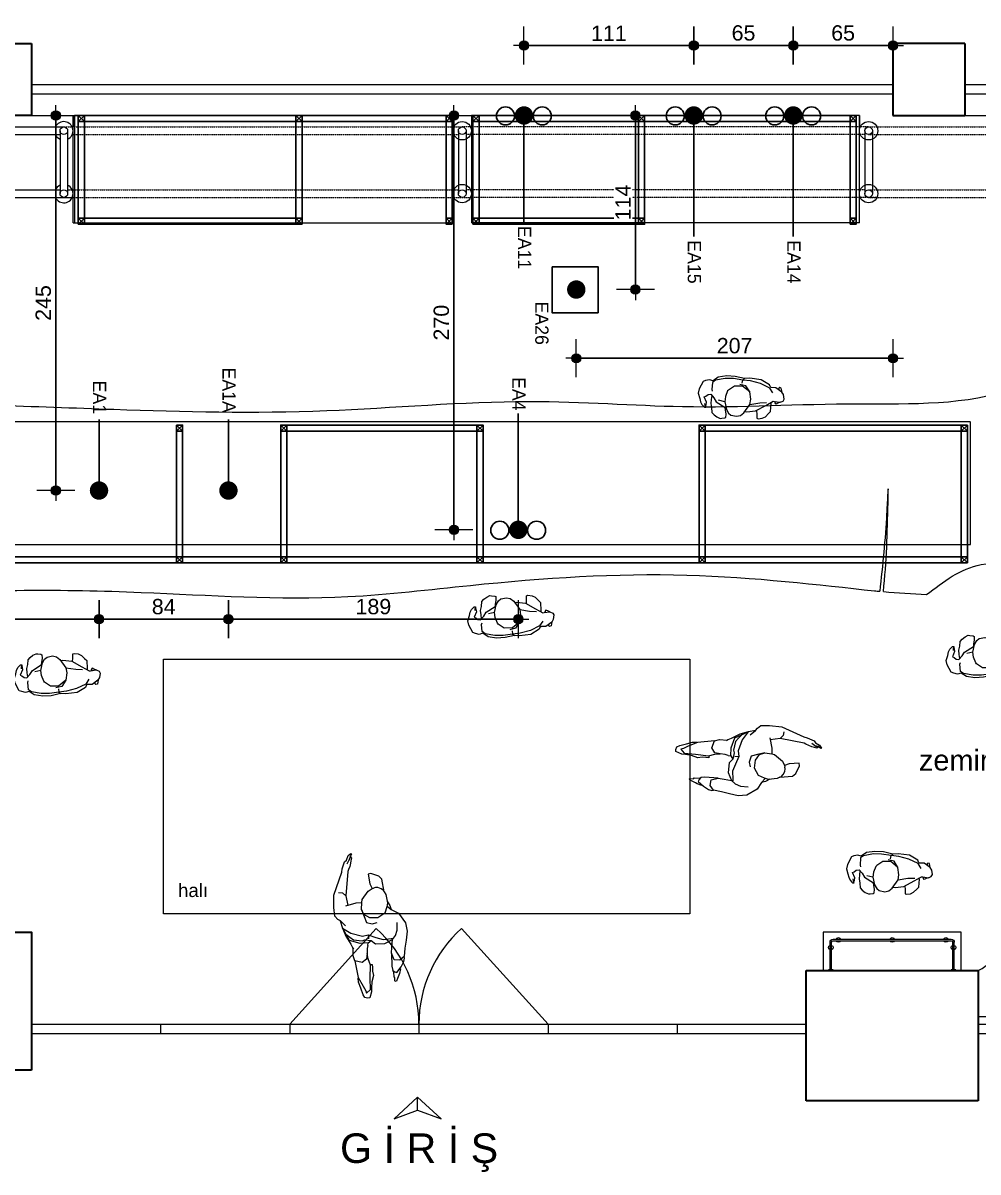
# Model space of a CAD drawing. Header units: millimetres. Extents: x 5421816 to 5431444, y -630403 to -629653.
# Drawn here: x 5430267 to 5430890, y -630403 to -629653 of the extents above; entities that cross this region are included whole.
import ezdxf

# ---------------------------------------------------------------- set-up
doc = ezdxf.new("R2010")
doc.units = ezdxf.units.MM
doc.header["$LTSCALE"] = 0.05
doc.header["$PDMODE"] = 3
for name, pattern in [('DASHDOT', [25.4, 12.7, -6.35, 0, -6.35]), ('DASHED2', [9.525, 6.35, -3.175]), ('HIDDEN', [9.525, 6.35, -3.175])]:
    doc.linetypes.add(name, pattern=pattern)
doc.layers.get('0').update_dxf_attribs({"color": 253})
for name, color, linetype, lineweight in [('A-ALÇIPAN', 30, 'Continuous', 30), ('TEFRIS', 251, 'Continuous', 9), ('tefriş', 45, 'Continuous', 18)]:
    doc.layers.add(name, color=color, linetype=linetype, lineweight=lineweight)
for name, color, linetype in [('Kıtc-002 Çizgi', 7, 'Continuous'), ('Kıtc-040 Detay', 7, 'Continuous'), ('S2000-002 Çizgi', 7, 'Continuous'), ('S2000-019 Su Tes İşaretler', 5, 'Continuous'), ('SIH', 4, 'Continuous'), ('SU', 152, 'Continuous'), ('wall', 255, 'Continuous')]:
    doc.layers.add(name, color=color, linetype=linetype)
doc.layers.add('SD-STATİK', color=7, linetype='HIDDEN', lineweight=0, true_color=0x7d7d7d)
doc.styles.add('A Tasarım_ölçü yazısı', font='romans.shx', dxfattribs={"width": 0.7, "height": 22})
doc.styles.get("Standard").update_dxf_attribs({"font": 'arial.ttf'})
doc.styles.add('TAKSİM', font='GOTHIC.TTF', dxfattribs={"height": 7})
doc.dimstyles.new('A Tasarim_200', dxfattribs={"dimscale": 0.5, "dimtxt": 30, "dimasz": 0.75, "dimexe": 3, "dimexo": 0, "dimgap": 25, "dimtad": 0, "dimdec": 0, "dimzin": 12, "dimdsep": 46, "dimtxsty": 'A Tasarım_ölçü yazısı', "dimblk": 'DD1', "dimcen": 1, "dimdle": 3, "dimse1": 1, "dimse2": 1, "dimclrd": 256, "dimclre": 256, "dimclrt": 7, "dimazin": 0, "dimtm": 1e-09, "dimtfac": 1, "dimtdec": 0, "dimtix": 1, "dimtmove": 1, "dimatfit": 0, "dimldrblk": 'DD1', "dimfxl": 0, "dimfxlon": 1, "dimtvp": 0.8, "dimtolj": 1, "dimtzin": 0, "dimarcsym": 0})

# ---------------------------------------------------------------- blocks, each defined once
blk = doc.blocks.new('ADSAFDF')
for p, q in [((21250.72, -21271.44), (21244.84, -21273.65)), ((21247.31, -21273.41), (21256.11, -21270.2)), ((21256.11, -21270.2), (21250.72, -21271.44)), ((21256.11, -21270.2), (21251.87, -21271.84)), ((21256.11, -21270.2), (21251.9, -21275.08)), ((21261.17, -21269.76), (21256.11, -21270.2)), ((21256.11, -21270.2), (21256.11, -21270.2)), ((21257.32, -21272.41), (21261.02, -21269.79)), ((21261.02, -21269.79), (21262.34, -21268.38)), ((21262.34, -21268.38), (21264.66, -21266.77)), ((21264.66, -21266.77), (21270.38, -21267.22)), ((21270.38, -21267.22), (21278.27, -21268.63)), ((21278.27, -21268.63), (21292.07, -21276.4)), ((21208.12, -21279.52), (21208.21, -21278.1)), ((21208.21, -21278.1), (21209.1, -21276.46)), ((21209.1, -21276.46), (21210.96, -21275.72)), ((21210.96, -21275.72), (21215.46, -21274.95)), ((21213.19, -21277.78), (21211.6, -21278.1)), ((21211.6, -21278.1), (21213.58, -21281.03)), ((21216.44, -21276.64), (21213.19, -21277.78)), ((21215.46, -21274.95), (21219.5, -21274.25)), ((21222.66, -21274.59), (21216.44, -21276.64)), ((21219.5, -21274.25), (21222.21, -21274.4)), ((21233.74, -21274.44), (21222.66, -21274.59)), ((21231.71, -21278.77), (21233.74, -21274.44)), ((21233.5, -21282.16), (21231.71, -21278.77)), ((21233.74, -21274.44), (21237.08, -21273.82)), ((21233.74, -21274.44), (21233.74, -21274.44)), ((21237.08, -21273.82), (21242.15, -21274.74)), ((21242.55, -21274.44), (21241.72, -21275.08)), ((21244.84, -21273.65), (21242.55, -21274.44)), ((21244.26, -21279.78), (21247.31, -21273.41)), ((21247.36, -21276), (21245.7, -21281.37)), ((21249.58, -21273.94), (21247.36, -21276)), ((21251.9, -21275.08), (21248.72, -21282.18)), ((21251.87, -21271.84), (21249.58, -21273.94)), ((21270.07, -21275.17), (21270.71, -21281.97)), ((21276.56, -21276.22), (21270.08, -21276.47)), ((21278.76, -21274.43), (21276.56, -21276.22)), ((21291.99, -21280.36), (21276.56, -21276.22)), ((21279.43, -21271.97), (21278.76, -21274.43)), ((21292.07, -21276.4), (21294.15, -21277.14)), ((21294.15, -21277.14), (21298.59, -21279.39)), ((21211.87, -21281.41), (21208.12, -21279.52)), ((21214.4, -21281.81), (21211.87, -21281.41)), ((21213.58, -21281.03), (21220.83, -21282.23)), ((21218.22, -21282.74), (21214.4, -21281.81)), ((21222.1, -21284.65), (21218.22, -21282.74)), ((21220.83, -21282.23), (21229.2, -21283.88)), ((21225.05, -21284.42), (21222.1, -21284.65)), ((21227.42, -21284.84), (21225.05, -21284.42)), ((21229.35, -21285.13), (21227.42, -21284.84)), ((21229.2, -21283.88), (21233.41, -21283.22)), ((21229.46, -21283.94), (21229.35, -21285.13)), ((21233.41, -21283.22), (21236.95, -21283.08)), ((21236.95, -21283.08), (21233.5, -21282.16)), ((21240.16, -21283.84), (21236.95, -21283.08)), ((21241.95, -21284.56), (21240.16, -21283.84)), ((21241.95, -21284.56), (21243.7, -21285.09)), ((21243.7, -21285.09), (21244.26, -21279.78)), ((21243.7, -21285.09), (21244.9, -21287.18)), ((21246.08, -21283.28), (21244.9, -21287.18)), ((21245.7, -21281.37), (21246.08, -21283.28)), ((21248.87, -21285.9), (21246.16, -21285.76)), ((21248.87, -21285.9), (21246.26, -21290.71)), ((21248.72, -21282.18), (21248.87, -21285.9)), ((21256.91, -21286.27), (21255.34, -21289.95)), ((21261.09, -21285.56), (21256.91, -21286.27)), ((21259.55, -21288.99), (21262.45, -21285.61)), ((21265.93, -21284.81), (21261.09, -21285.56)), ((21262.45, -21285.61), (21265.93, -21284.81)), ((21265.93, -21284.81), (21270.4, -21285.65)), ((21270.71, -21281.97), (21270.4, -21285.65)), ((21270.4, -21285.65), (21272.22, -21286.27)), ((21270.4, -21285.65), (21272.22, -21286.27)), ((21272.22, -21286.27), (21276.95, -21291.08)), ((21293.14, -21281.16), (21291.99, -21280.36)), ((21294.94, -21282.28), (21293.14, -21281.16)), ((21296.85, -21283.22), (21294.94, -21282.28)), ((21298.45, -21283.71), (21296.85, -21283.22)), ((21296.96, -21280.9), (21299.5, -21282.98)), ((21299.97, -21284.33), (21298.45, -21283.71)), ((21298.59, -21279.39), (21299.34, -21280.85)), ((21300.95, -21283.37), (21298.95, -21282.68)), ((21299.34, -21280.85), (21302.01, -21282.61)), ((21299.5, -21282.98), (21300.89, -21283.78)), ((21300.89, -21283.78), (21299.97, -21284.33)), ((21302.61, -21284.81), (21300.95, -21283.37)), ((21302.01, -21282.61), (21302.97, -21284.45)), ((21302.97, -21284.45), (21302.61, -21284.81)), ((21242.29, -21289.55), (21241.25, -21295.64)), ((21244.9, -21287.18), (21242.29, -21289.55)), ((21246.26, -21290.71), (21244.1, -21295.01)), ((21255.34, -21289.95), (21255.73, -21293.12)), ((21258.55, -21294.26), (21259.55, -21288.99)), ((21260.69, -21299.16), (21258.55, -21294.26)), ((21276.95, -21291.08), (21278.18, -21294)), ((21281.34, -21293.15), (21278.18, -21294)), ((21278.18, -21294), (21278.24, -21295.02)), ((21287.82, -21293.14), (21281.34, -21293.15)), ((21287.83, -21294.99), (21287.82, -21293.14)), ((21215.72, -21297.85), (21216.39, -21297.67)), ((21215.75, -21298.62), (21215.72, -21297.85)), ((21217.38, -21299.56), (21215.75, -21298.62)), ((21216.39, -21297.67), (21218.32, -21298.05)), ((21219.31, -21300.9), (21217.38, -21299.56)), ((21218.32, -21298.05), (21218.67, -21297.58)), ((21218.67, -21297.58), (21222.07, -21298.04)), ((21220.41, -21301.51), (21219.31, -21300.9)), ((21223.27, -21302.77), (21220.41, -21301.51)), ((21221.87, -21298.76), (21221.17, -21299.97)), ((21221.17, -21299.97), (21224.32, -21303.28)), ((21223, -21297.63), (21221.87, -21298.76)), ((21222.07, -21298.04), (21223, -21297.63)), ((21225.83, -21297.52), (21223, -21297.63)), ((21234.38, -21298.82), (21225.83, -21297.52)), ((21228.88, -21303.36), (21229.7, -21299.63)), ((21229.7, -21299.63), (21234.38, -21298.82)), ((21234.38, -21298.82), (21238.13, -21299.78)), ((21238.13, -21299.78), (21242.97, -21301.15)), ((21241.25, -21295.64), (21242.97, -21301.15)), ((21242.97, -21301.15), (21245.13, -21303.35)), ((21243.88, -21300.23), (21243.72, -21301.49)), ((21244.1, -21295.01), (21243.88, -21300.23)), ((21264.5, -21301.33), (21260.69, -21299.16)), ((21264.97, -21301.5), (21262.43, -21303.81)), ((21266.98, -21302.22), (21264.5, -21301.33)), ((21274.45, -21301.41), (21272.66, -21302.09)), ((21274.45, -21301.41), (21282.85, -21301.42)), ((21274.47, -21301.42), (21275.37, -21301.08)), ((21275.37, -21301.08), (21276.91, -21299.74)), ((21276.91, -21299.74), (21278.04, -21297.86)), ((21278.04, -21297.86), (21278.31, -21296.23)), ((21278.31, -21296.23), (21278.24, -21295.02)), ((21282.85, -21301.42), (21285.2, -21299.84)), ((21285.2, -21299.84), (21287.83, -21294.99)), ((21224.32, -21303.28), (21227.59, -21305.81)), ((21227.59, -21305.81), (21229.65, -21306.6)), ((21230.68, -21306.54), (21228.88, -21303.36)), ((21229.65, -21306.6), (21230.68, -21306.54)), ((21235.92, -21307.95), (21230.68, -21306.54)), ((21240.99, -21309.68), (21235.92, -21307.95)), ((21245.13, -21303.35), (21248.45, -21305.16)), ((21248.45, -21305.16), (21253.36, -21306.14)), ((21259.24, -21308.03), (21252.06, -21311.3)), ((21262.43, -21303.81), (21259.24, -21308.03)), ((21265.04, -21303.37), (21262.43, -21303.81)), ((21267.82, -21302.2), (21265.04, -21303.37)), ((21272.66, -21302.09), (21266.98, -21302.22)), ((21246.55, -21311.44), (21240.99, -21309.68)), ((21252.06, -21311.3), (21246.55, -21311.44))]:
    blk.add_line(p, q)
blk = doc.blocks.new('cfcfcfcfc')
for p, q in [((220711.76, -32190.05), (220712.42, -32187.41)), ((220711.86, -32189.91), (220715.91, -32187.4)), ((220712.42, -32187.41), (220713.48, -32187.12)), ((220713.48, -32187.12), (220713.95, -32187.65)), ((220713.95, -32187.65), (220713.87, -32188.64)), ((220715.91, -32187.4), (220719.01, -32187.54)), ((220717.66, -32190.89), (220719.9, -32187.92)), ((220719.01, -32187.54), (220719.73, -32186.97)), ((220719.73, -32186.97), (220720.27, -32185.76)), ((220719.9, -32187.92), (220726.13, -32185.4)), ((220720.27, -32185.76), (220725.95, -32182.87)), ((220725.95, -32182.87), (220733.39, -32182.48)), ((220726.13, -32185.4), (220732.82, -32184.14)), ((220732.82, -32184.14), (220737.82, -32183.94)), ((220732.82, -32191.37), (220735.63, -32187.55)), ((220732.82, -32191.37), (220737.74, -32187.9)), ((220733.39, -32182.48), (220736.78, -32182.96)), ((220735.63, -32187.55), (220739.53, -32186.9)), ((220736.78, -32182.96), (220742.96, -32181.97)), ((220737.82, -32183.94), (220736.78, -32182.96)), ((220737.74, -32187.9), (220743.03, -32188.23)), ((220737.82, -32183.94), (220744.06, -32183.48)), ((220738.01, -32186.09), (220737.82, -32183.94)), ((220742.96, -32181.97), (220748.54, -32182.02)), ((220743.03, -32188.23), (220746.69, -32191.13)), ((220744.06, -32183.48), (220749.41, -32183.76)), ((220748.54, -32182.02), (220753.96, -32183.21)), ((220749.41, -32183.76), (220755.68, -32185.37)), ((220753.96, -32183.21), (220757.21, -32185.81)), ((220755.68, -32185.37), (220757.54, -32186.92)), ((220757.21, -32185.81), (220759.54, -32185.27)), ((220757.54, -32186.92), (220757.57, -32191.65)), ((220759.54, -32185.27), (220762.03, -32185.97)), ((220762.03, -32185.97), (220763.6, -32186.72)), ((220763.6, -32186.72), (220765.87, -32191.71)), ((220710.04, -32194.43), (220710.72, -32191.49)), ((220710.72, -32195.72), (220710.04, -32194.43)), ((220710.72, -32191.49), (220711.86, -32189.91)), ((220712.55, -32196.65), (220710.72, -32195.72)), ((220716.24, -32196.41), (220712.55, -32196.65)), ((220717.13, -32196.35), (220716.24, -32196.41)), ((220721.71, -32199.36), (220717.13, -32196.35)), ((220731.79, -32196.08), (220732.82, -32191.37)), ((220732.12, -32199.48), (220731.79, -32196.08)), ((220746.69, -32191.13), (220747.21, -32191.69)), ((220747.21, -32191.69), (220748.4, -32195.57)), ((220748.4, -32195.57), (220748.63, -32198.89)), ((220758, -32194.72), (220755.84, -32196.85)), ((220757.57, -32191.65), (220757.22, -32192.69)), ((220757.37, -32195.35), (220757.51, -32198.02)), ((220759.79, -32195.03), (220758, -32194.72)), ((220761.12, -32196.22), (220759.79, -32195.03)), ((220762.16, -32196.71), (220761.12, -32196.22)), ((220766.29, -32194.64), (220765.03, -32197.92)), ((220765.87, -32191.71), (220766.29, -32194.64)), ((220712.55, -32196.65), (220713.95, -32197.3)), ((220713.95, -32197.3), (220715.1, -32198.01)), ((220715.1, -32198.01), (220715.89, -32197.13)), ((220715.89, -32197.13), (220715.25, -32196.46)), ((220718.27, -32203.17), (220718.29, -32197.97)), ((220719.53, -32204.62), (220718.27, -32203.17)), ((220718.29, -32197.97), (220718.43, -32197.21)), ((220725.8, -32197.99), (220721.34, -32197.51)), ((220728.05, -32203.45), (220721.71, -32199.36)), ((220732.12, -32199.48), (220725.8, -32197.99)), ((220727.48, -32203.09), (220727.17, -32205.71)), ((220733.77, -32204.54), (220728.05, -32203.45)), ((220735.6, -32205.2), (220732.12, -32199.48)), ((220747.18, -32203.81), (220745.57, -32206.15)), ((220748.63, -32198.89), (220747.18, -32203.81)), ((220747.99, -32202.58), (220747.52, -32202.65)), ((220747.73, -32204.04), (220747.99, -32202.58)), ((220754.1, -32199.32), (220747.99, -32202.58)), ((220748.63, -32198.89), (220752.64, -32198.19)), ((220755.84, -32196.85), (220754.1, -32199.32)), ((220756.86, -32203.33), (220756.39, -32206.48)), ((220757.57, -32200.7), (220756.86, -32203.33)), ((220757.51, -32198.02), (220757.57, -32200.7)), ((220760.41, -32200.14), (220762.16, -32196.71)), ((220760.56, -32201.83), (220760.41, -32200.14)), ((220760.79, -32202.66), (220760.56, -32201.83)), ((220760.68, -32203.4), (220760.79, -32203.02)), ((220761.57, -32203.4), (220760.68, -32203.4)), ((220760.79, -32203.02), (220761.2, -32201.95)), ((220761.2, -32201.95), (220761.39, -32200.94)), ((220762.05, -32203.07), (220761.57, -32203.4)), ((220763.35, -32201.83), (220762.05, -32203.07)), ((220764.41, -32200.08), (220763.35, -32201.83)), ((220765.03, -32197.92), (220764.41, -32200.08)), ((220721.43, -32206.8), (220719.53, -32204.62)), ((220723.43, -32207.88), (220721.43, -32206.8)), ((220726.08, -32208.45), (220723.43, -32207.88)), ((220726.94, -32208.16), (220726.08, -32208.45)), ((220727.17, -32205.71), (220726.94, -32208.16)), ((220735.09, -32204.35), (220733.77, -32204.54)), ((220737.75, -32207.08), (220735.6, -32205.2)), ((220740.21, -32207.84), (220737.75, -32207.08)), ((220743.91, -32207.34), (220740.21, -32207.84)), ((220745.57, -32206.15), (220743.91, -32207.34)), ((220747.09, -32206.86), (220747.73, -32204.04)), ((220747.11, -32209.07), (220747.09, -32206.86)), ((220747.74, -32209.48), (220747.11, -32209.07)), ((220749.72, -32209.8), (220747.74, -32209.48)), ((220750.82, -32210.02), (220749.72, -32209.8)), ((220752.98, -32209.19), (220750.82, -32210.02)), ((220754.96, -32207.88), (220752.98, -32209.19)), ((220756.39, -32206.48), (220754.96, -32207.88))]:
    blk.add_line(p, q)
blk = doc.blocks.new('asdfdfsafda')
at = {"layer": 'TEFRIS', "linetype": 'ByBlock'}
for p, q in [((5419321.26, -621653.71), (5419321.26, -621653.21)), ((5419324.26, -621653.21), (5419321.26, -621653.21)), ((5419324.26, -621653.71), (5419321.26, -621653.71)), ((5419322.26, -621653.71), (5419322.26, -621671.71)), ((5419323.26, -621653.71), (5419323.26, -621671.71)), ((5419324.26, -621653.21), (5419324.26, -621653.71)), ((5419401.26, -621653.71), (5419401.26, -621653.21)), ((5419404.26, -621653.21), (5419401.26, -621653.21)), ((5419404.26, -621653.71), (5419401.26, -621653.71)), ((5419402.26, -621653.71), (5419402.26, -621671.71)), ((5419403.26, -621653.71), (5419403.26, -621671.71)), ((5419404.26, -621653.21), (5419404.26, -621653.71)), ((5419324.26, -621672.71), (5419401.26, -621672.71)), ((5419324.26, -621673.71), (5419401.26, -621673.71))]:
    blk.add_line(p, q, dxfattribs=at)
blk.add_lwpolyline([(5419407.76, -621653.21), (5419407.76, -621678.21), (5419317.76, -621678.21), (5419317.76, -621653.21)], close=True, dxfattribs=at)
for centre, radius, start, end in [((5419322.76, -621668.21), 1.5, 109.47122, 250.52878), ((5419324.26, -621671.71), 2, 180, 270), ((5419322.76, -621668.21), 1.5, 289.47122, 70.52878), ((5419324.26, -621671.71), 1, 180, 270), ((5419327.76, -621673.21), 1.5, 19.47122, 160.52878), ((5419327.76, -621673.21), 1.5, 199.47122, 340.52878), ((5419362.76, -621673.21), 1.5, 19.47122, 160.52878), ((5419362.76, -621673.21), 1.5, 199.47122, 340.52878), ((5419397.76, -621673.21), 1.5, 19.47122, 160.52878), ((5419397.76, -621673.21), 1.5, 199.47122, 340.52878), ((5419402.76, -621668.21), 1.5, 109.47122, 250.52878), ((5419401.26, -621671.71), 1, 270, 0), ((5419401.26, -621671.71), 2, 270, 0), ((5419402.76, -621668.21), 1.5, 289.47122, 70.52878)]:
    blk.add_arc(centre, radius, start, end, dxfattribs=at)
blk = doc.blocks.new('A$C14D17327')
at = {"layer": 'Kıtc-002 Çizgi', "color": 1, "elevation": 0}
blk.add_lwpolyline([(0, 4), (4, 4), (4, 0), (0, 0)], close=True, dxfattribs=at)
for points in [[(0, 4), (4, 0)], [(0, 0), (4, 4)]]:
    blk.add_lwpolyline(points, dxfattribs=at)
blk = doc.blocks.new('A$C7E7D3E18')
at = {"layer": 'SIH', "linetype": 'Continuous', "const_width": 6}
blk.add_lwpolyline([(3, 6, 1), (9, 6, 1)], format="xyb", close=True, dxfattribs=at)
blk = doc.blocks.new('A$C6E87713E')
at = {"layer": 'S2000-019 Su Tes İşaretler'}
for centre in [(5.89, 6.3), (29.89, 6.3)]:
    blk.add_circle(centre, 5.89, dxfattribs=at)
blk.add_blockref('A$C7E7D3E18', (11.95, 0))
blk = doc.blocks.new('DD1')
h = blk.add_hatch(color=256)
h.dxf.hatch_style = 1
edge = h.paths.add_edge_path()
edge.add_arc((0, 0), 8, 0, 360)
for p, q in [((0, 33.1), (0, -33.1)), ((-18.2, 0), (18.2, 0))]:
    blk.add_line(p, q)
blk.add_circle((0, 0), 8)
blk = doc.blocks.new('*D56')
at = {"layer": 'Defpoints', "color": 0, "transparency": 16777216}
for p in [(5430769.47, -629667.56), (5430769.47, -629713.18), (5430834.47, -629713.18)]:
    blk.add_point(p, dxfattribs=at)
at = {"layer": 'tefriş', "lineweight": -2, "transparency": 16777216}
blk.add_line((5430834.09, -629667.56), (5430769.84, -629667.56), dxfattribs=at)
at = {"layer": 'tefriş', "lineweight": -2, "transparency": 16777216, "xscale": 0.375, "yscale": 0.375, "zscale": 0.375, "rotation": 180}
blk.add_blockref('DD1', (5430769.47, -629667.56), dxfattribs=at)
at = {"layer": 'tefriş', "lineweight": -2, "transparency": 16777216, "xscale": 0.375, "yscale": 0.375, "zscale": 0.375}
blk.add_blockref('DD1', (5430834.47, -629667.56), dxfattribs=at)
at = {"layer": 'tefriş', "color": 7, "transparency": 16777216, "insert": (5430801.97, -629659.39), "char_height": 10, "attachment_point": 5, "bg_fill": 3, "box_fill_scale": 1.1, "bg_fill_color": 256, "bg_fill_true_color": 13158600, "bg_fill_transparency": 0}
blk.add_mtext('\\A1;65', dxfattribs=at)
blk = doc.blocks.new('*D57')
at = {"layer": 'Defpoints', "color": 0, "transparency": 16777216}
for p in [(5430704.54, -629667.56), (5430704.54, -629713.18), (5430769.47, -629713.18)]:
    blk.add_point(p, dxfattribs=at)
at = {"layer": 'tefriş', "lineweight": -2, "transparency": 16777216}
blk.add_line((5430769.09, -629667.56), (5430704.92, -629667.56), dxfattribs=at)
at = {"layer": 'tefriş', "lineweight": -2, "transparency": 16777216, "xscale": 0.375, "yscale": 0.375, "zscale": 0.375, "rotation": 180}
blk.add_blockref('DD1', (5430704.54, -629667.56), dxfattribs=at)
at = {"layer": 'tefriş', "lineweight": -2, "transparency": 16777216, "xscale": 0.375, "yscale": 0.375, "zscale": 0.375}
blk.add_blockref('DD1', (5430769.47, -629667.56), dxfattribs=at)
at = {"layer": 'tefriş', "color": 7, "transparency": 16777216, "insert": (5430737, -629659.39), "char_height": 10, "attachment_point": 5, "bg_fill": 3, "box_fill_scale": 1.1, "bg_fill_color": 256, "bg_fill_true_color": 13158600, "bg_fill_transparency": 0}
blk.add_mtext('\\A1;65', dxfattribs=at)
blk = doc.blocks.new('*D58')
at = {"layer": 'Defpoints', "color": 0, "transparency": 16777216}
for p in [(5430593.78, -629667.56), (5430593.78, -629713.18), (5430704.54, -629713.18)]:
    blk.add_point(p, dxfattribs=at)
at = {"layer": 'tefriş', "lineweight": -2, "transparency": 16777216}
blk.add_line((5430704.17, -629667.56), (5430594.15, -629667.56), dxfattribs=at)
at = {"layer": 'tefriş', "lineweight": -2, "transparency": 16777216, "xscale": 0.375, "yscale": 0.375, "zscale": 0.375, "rotation": 180}
blk.add_blockref('DD1', (5430593.78, -629667.56), dxfattribs=at)
at = {"layer": 'tefriş', "lineweight": -2, "transparency": 16777216, "xscale": 0.375, "yscale": 0.375, "zscale": 0.375}
blk.add_blockref('DD1', (5430704.54, -629667.56), dxfattribs=at)
at = {"layer": 'tefriş', "color": 7, "transparency": 16777216, "insert": (5430649.16, -629659.53), "char_height": 10, "attachment_point": 5, "bg_fill": 3, "box_fill_scale": 1.1, "bg_fill_color": 256, "bg_fill_true_color": 13158600, "bg_fill_transparency": 0}
blk.add_mtext('\\A1;111', dxfattribs=at)
blk = doc.blocks.new('*D59')
at = {"layer": 'Defpoints', "color": 0, "transparency": 16777216}
for p in [(5430834.47, -629713.18), (5430627.9, -629826.78), (5430627.9, -629871.62)]:
    blk.add_point(p, dxfattribs=at)
at = {"layer": 'tefriş', "lineweight": -2, "transparency": 16777216}
blk.add_line((5430834.09, -629871.62), (5430628.28, -629871.62), dxfattribs=at)
at = {"layer": 'tefriş', "lineweight": -2, "transparency": 16777216, "xscale": 0.375, "yscale": 0.375, "zscale": 0.375, "rotation": 180}
blk.add_blockref('DD1', (5430627.9, -629871.62), dxfattribs=at)
at = {"layer": 'tefriş', "lineweight": -2, "transparency": 16777216, "xscale": 0.375, "yscale": 0.375, "zscale": 0.375}
blk.add_blockref('DD1', (5430834.47, -629871.62), dxfattribs=at)
at = {"layer": 'tefriş', "color": 7, "transparency": 16777216, "insert": (5430731.18, -629863.45), "char_height": 10, "attachment_point": 5, "bg_fill": 3, "box_fill_scale": 1.1, "bg_fill_color": 256, "bg_fill_true_color": 13158600, "bg_fill_transparency": 0}
blk.add_mtext('\\A1;207', dxfattribs=at)
blk = doc.blocks.new('*D60')
at = {"layer": 'Defpoints', "color": 0, "transparency": 16777216}
for p in [(5430627.9, -629713.18), (5430666.45, -629713.18), (5430627.9, -629826.78)]:
    blk.add_point(p, dxfattribs=at)
at = {"layer": 'tefriş', "lineweight": -2, "transparency": 16777216}
blk.add_line((5430666.45, -629826.4), (5430666.45, -629713.56), dxfattribs=at)
at = {"layer": 'tefriş', "lineweight": -2, "transparency": 16777216, "xscale": 0.375, "yscale": 0.375, "zscale": 0.375}
for p, rotation in [((5430666.45, -629713.18), 90), ((5430666.45, -629826.78), 270)]:
    blk.add_blockref('DD1', p, dxfattribs=dict(at, rotation=rotation))
at = {"layer": 'tefriş', "color": 7, "transparency": 16777216, "insert": (5430658.42, -629769.98), "char_height": 10, "attachment_point": 5, "rotation": 90, "bg_fill": 3, "box_fill_scale": 1.1, "bg_fill_color": 256, "bg_fill_true_color": 13158600, "bg_fill_transparency": 0}
blk.add_mtext('\\A1;114', dxfattribs=at)
blk = doc.blocks.new('*D61')
at = {"layer": 'Defpoints', "color": 0, "transparency": 16777216}
for p in [(5430288.39, -629713.18), (5430316.56, -629713.18), (5430316.56, -629957.93)]:
    blk.add_point(p, dxfattribs=at)
at = {"layer": 'tefriş', "lineweight": -2, "transparency": 16777216}
blk.add_line((5430288.39, -629957.55), (5430288.39, -629713.56), dxfattribs=at)
at = {"layer": 'tefriş', "lineweight": -2, "transparency": 16777216, "xscale": 0.375, "yscale": 0.375, "zscale": 0.375}
for p, rotation in [((5430288.39, -629713.18), 90), ((5430288.39, -629957.93), 270)]:
    blk.add_blockref('DD1', p, dxfattribs=dict(at, rotation=rotation))
at = {"layer": 'tefriş', "color": 7, "transparency": 16777216, "insert": (5430280.22, -629835.56), "char_height": 10, "attachment_point": 5, "rotation": 90, "bg_fill": 3, "box_fill_scale": 1.1, "bg_fill_color": 256, "bg_fill_true_color": 13158600, "bg_fill_transparency": 0}
blk.add_mtext('\\A1;245', dxfattribs=at)
blk = doc.blocks.new('*D62')
at = {"layer": 'Defpoints', "color": 0, "transparency": 16777216}
for p in [(5430548.07, -629713.18), (5430562.47, -629713.18), (5430590.09, -629983.58)]:
    blk.add_point(p, dxfattribs=at)
at = {"layer": 'tefriş', "lineweight": -2, "transparency": 16777216}
blk.add_line((5430548.07, -629983.21), (5430548.07, -629713.56), dxfattribs=at)
at = {"layer": 'tefriş', "lineweight": -2, "transparency": 16777216, "xscale": 0.375, "yscale": 0.375, "zscale": 0.375}
for p, rotation in [((5430548.07, -629713.18), 90), ((5430548.07, -629983.58), 270)]:
    blk.add_blockref('DD1', p, dxfattribs=dict(at, rotation=rotation))
at = {"layer": 'tefriş', "color": 7, "transparency": 16777216, "insert": (5430539.9, -629848.38), "char_height": 10, "attachment_point": 5, "rotation": 90, "bg_fill": 3, "box_fill_scale": 1.1, "bg_fill_color": 256, "bg_fill_true_color": 13158600, "bg_fill_transparency": 0}
blk.add_mtext('\\A1;270', dxfattribs=at)
blk = doc.blocks.new('*D63')
at = {"layer": 'Defpoints', "color": 0, "transparency": 16777216}
for p in [(5430316.56, -629960.93), (5430400.98, -629960.93), (5430400.98, -630041.9)]:
    blk.add_point(p, dxfattribs=at)
at = {"layer": 'tefriş', "lineweight": -2, "transparency": 16777216}
blk.add_line((5430316.94, -630041.9), (5430400.6, -630041.9), dxfattribs=at)
at = {"layer": 'tefriş', "lineweight": -2, "transparency": 16777216, "xscale": 0.375, "yscale": 0.375, "zscale": 0.375, "rotation": 180}
blk.add_blockref('DD1', (5430316.56, -630041.9), dxfattribs=at)
at = {"layer": 'tefriş', "lineweight": -2, "transparency": 16777216, "xscale": 0.375, "yscale": 0.375, "zscale": 0.375}
blk.add_blockref('DD1', (5430400.98, -630041.9), dxfattribs=at)
at = {"layer": 'tefriş', "color": 7, "transparency": 16777216, "insert": (5430358.77, -630033.73), "char_height": 10, "attachment_point": 5, "bg_fill": 3, "box_fill_scale": 1.1, "bg_fill_color": 256, "bg_fill_true_color": 13158600, "bg_fill_transparency": 0}
blk.add_mtext('\\A1;84', dxfattribs=at)
blk = doc.blocks.new('*D64')
at = {"layer": 'Defpoints', "color": 0, "transparency": 16777216}
for p in [(5430400.98, -629960.93), (5430590.09, -629983.58), (5430590.09, -630041.9)]:
    blk.add_point(p, dxfattribs=at)
at = {"layer": 'tefriş', "lineweight": -2, "transparency": 16777216}
blk.add_line((5430401.35, -630041.9), (5430589.72, -630041.9), dxfattribs=at)
at = {"layer": 'tefriş', "lineweight": -2, "transparency": 16777216, "xscale": 0.375, "yscale": 0.375, "zscale": 0.375, "rotation": 180}
blk.add_blockref('DD1', (5430400.98, -630041.9), dxfattribs=at)
at = {"layer": 'tefriş', "lineweight": -2, "transparency": 16777216, "xscale": 0.375, "yscale": 0.375, "zscale": 0.375}
blk.add_blockref('DD1', (5430590.09, -630041.9), dxfattribs=at)
at = {"layer": 'tefriş', "color": 7, "transparency": 16777216, "insert": (5430495.54, -630033.73), "char_height": 10, "attachment_point": 5, "bg_fill": 3, "box_fill_scale": 1.1, "bg_fill_color": 256, "bg_fill_true_color": 13158600, "bg_fill_transparency": 0}
blk.add_mtext('\\A1;189', dxfattribs=at)
blk = doc.blocks.new('*D65')
at = {"layer": 'Defpoints', "color": 0, "transparency": 16777216}
for p in [(5429666.97, -629959.18), (5430316.56, -629960.93), (5429666.97, -630041.9)]:
    blk.add_point(p, dxfattribs=at)
at = {"layer": 'tefriş', "lineweight": -2, "transparency": 16777216}
blk.add_line((5430316.19, -630041.9), (5429667.34, -630041.9), dxfattribs=at)
at = {"layer": 'tefriş', "lineweight": -2, "transparency": 16777216, "xscale": 0.375, "yscale": 0.375, "zscale": 0.375, "rotation": 180}
blk.add_blockref('DD1', (5429666.97, -630041.9), dxfattribs=at)
at = {"layer": 'tefriş', "lineweight": -2, "transparency": 16777216, "xscale": 0.375, "yscale": 0.375, "zscale": 0.375}
blk.add_blockref('DD1', (5430316.56, -630041.9), dxfattribs=at)
at = {"layer": 'tefriş', "color": 7, "transparency": 16777216, "insert": (5429991.76, -630033.73), "char_height": 10, "attachment_point": 5, "bg_fill": 3, "box_fill_scale": 1.1, "bg_fill_color": 256, "bg_fill_true_color": 13158600, "bg_fill_transparency": 0}
blk.add_mtext('\\A1;650', dxfattribs=at)

msp = doc.modelspace()

# ---------------------------------------------------------------- linework, layer by layer
at = {"layer": 'A-ALÇIPAN'}
for p, q in [((5430225.47, -629666.18), (5430272.47, -629666.18)), ((5430272.47, -629666.18), (5430272.47, -629713.18)), ((5430881.47, -629666.18), (5430834.47, -629666.18)), ((5430834.47, -629666.18), (5430834.47, -629713.18)), ((5430881.47, -629666.18), (5430881.47, -629713.18)), ((5430272.47, -629713.18), (5430225.47, -629713.18)), ((5430834.47, -629713.18), (5430881.47, -629713.18)), ((5430207.47, -630246.18), (5430272.47, -630246.18)), ((5430272.47, -630246.18), (5430272.47, -630316.18)), ((5430777.97, -630356.18), (5430777.97, -630271.18)), ((5430777.97, -630271.18), (5430889.97, -630271.18)), ((5430889.97, -630271.18), (5430889.97, -630356.18)), ((5430889.97, -630356.18), (5430777.97, -630356.18))]:
    msp.add_line(p, q, dxfattribs=at)
msp.add_lwpolyline([(5430272.47, -630336.18), (5430207.47, -630336.18), (5430207.47, -630246.18), (5430272.47, -630246.18)], close=True, dxfattribs=at)
at = {"layer": 'Kıtc-002 Çizgi', "color": 1}
for points in [[(5430303.04, -629717.18), (5430303.04, -629780.18), (5430307.04, -629780.18), (5430307.04, -629717.18)], [(5430445.04, -629717.18), (5430445.04, -629713.18), (5430307.04, -629713.18), (5430307.04, -629717.18)], [(5430445.04, -629717.18), (5430445.04, -629780.18), (5430449.04, -629780.18), (5430449.04, -629717.18)], [(5430449.04, -629717.18), (5430449.04, -629713.18), (5430543.04, -629713.18), (5430543.04, -629717.18)], [(5430547.04, -629717.18), (5430547.04, -629780.18), (5430543.04, -629780.18), (5430543.04, -629717.18)], [(5430564.47, -629717.18), (5430564.47, -629780.18), (5430560.47, -629780.18), (5430560.47, -629717.18)], [(5430668.47, -629717.18), (5430668.47, -629713.18), (5430564.47, -629713.18), (5430564.47, -629717.18)], [(5430672.47, -629717.18), (5430672.47, -629780.18), (5430668.47, -629780.18), (5430668.47, -629717.18)], [(5430806.47, -629717.18), (5430806.47, -629713.18), (5430672.47, -629713.18), (5430672.47, -629717.18)], [(5430806.47, -629717.18), (5430806.47, -629780.18), (5430810.47, -629780.18), (5430810.47, -629717.18)], [(5430307.04, -629780.18), (5430307.04, -629784.18), (5430445.04, -629784.18), (5430445.04, -629780.18)], [(5430564.47, -629784.18), (5430668.47, -629784.18), (5430668.47, -629780.18), (5430564.47, -629780.18)], [(5430371.06, -630001.18), (5430371.06, -629919.18), (5430367.06, -629919.18), (5430367.06, -630001.18)], [(5430435.06, -630001.18), (5430435.06, -629919.18), (5430439.06, -629919.18), (5430439.06, -630001.18)], [(5430439.06, -629915.18), (5430439.06, -629919.18), (5430563.06, -629919.18), (5430563.06, -629915.18)], [(5430567.06, -630001.18), (5430567.06, -629919.18), (5430563.06, -629919.18), (5430563.06, -630001.18)], [(5430712.06, -629919.18), (5430712.06, -630001.18), (5430708.06, -630001.18), (5430708.06, -629919.18)], [(5430879.06, -629919.18), (5430879.06, -629915.18), (5430712.06, -629915.18), (5430712.06, -629919.18)], [(5430879.06, -630001.18), (5430879.06, -629919.18), (5430883.06, -629919.18), (5430883.06, -630001.18)], [(5430367.06, -630001.18), (5430367.06, -630005.18), (5430191.06, -630005.18), (5430191.06, -630001.18)], [(5430371.06, -630001.18), (5430435.06, -630001.18), (5430435.06, -630005.18), (5430371.06, -630005.18)], [(5430563.06, -630005.18), (5430563.06, -630001.18), (5430439.06, -630001.18), (5430439.06, -630005.18)], [(5430708.06, -630001.18), (5430708.06, -630005.18), (5430567.06, -630005.18), (5430567.06, -630001.18)], [(5430879.06, -630001.18), (5430879.06, -630005.18), (5430712.06, -630005.18), (5430712.06, -630001.18)]]:
    msp.add_lwpolyline(points, close=True, dxfattribs=at)
at = {"layer": 'S2000-002 Çizgi', "elevation": 0}
msp.add_lwpolyline([(5430642.25, -629842.03), (5430612.25, -629842.03), (5430612.25, -629812.03), (5430642.25, -629812.03)], close=True, dxfattribs=at)
at = {"layer": 'SD-STATİK', "color": 7, "linetype": 'ByBlock'}
for p, q in [((5430524.33, -630353.72), (5430509.01, -630367.9)), ((5430524.33, -630362.33), (5430524.33, -630353.72)), ((5430524.33, -630353.72), (5430539.66, -630367.9)), ((5430509.01, -630367.9), (5430524.33, -630362.33)), ((5430524.33, -630362.33), (5430539.66, -630367.9))]:
    msp.add_line(p, q, dxfattribs=at)
at = {"layer": 'SU'}
for p, q in [((5430593.78, -629782.72), (5430593.78, -629713.18)), ((5430704.54, -629792.08), (5430704.54, -629713.18)), ((5430769.47, -629792.08), (5430769.47, -629713.18)), ((5430316.56, -629911.59), (5430316.56, -629957.93)), ((5430400.98, -629911.59), (5430400.98, -629957.93)), ((5430590.09, -629907.76), (5430590.09, -629983.58))]:
    msp.add_line(p, q, dxfattribs=at)
at = {"layer": 'TEFRIS', "linetype": 'ByBlock'}
for p, q in [((5430834.47, -629693.18), (5430272.47, -629693.18)), ((5431382.47, -629693.18), (5430881.47, -629693.18)), ((5430834.47, -629699.18), (5430272.47, -629699.18)), ((5431382.47, -629699.18), (5430881.47, -629699.18)), ((5430272.47, -629713.18), (5430773.97, -629713.18)), ((5430881.47, -629713.18), (5431382.47, -629713.18)), ((5429814.47, -629720.68), (5430293.61, -629720.68)), ((5429816.97, -629725.68), (5430291.11, -629725.68)), ((5430291.11, -629723.18), (5430291.11, -629764.18)), ((5430296.11, -629723.18), (5430296.11, -629764.18)), ((5430550.97, -629723.18), (5430550.97, -629764.18)), ((5430555.96, -629723.32), (5430555.96, -629764.24)), ((5430816.09, -629723.21), (5430816.09, -629764.2)), ((5430821.09, -629722.89), (5430821.09, -629764.33)), ((5429816.97, -629761.68), (5430291.11, -629761.68)), ((5429814.47, -629766.68), (5430293.61, -629766.68)), ((5430293.61, -629766.68), (5430299.61, -629766.68)), ((5430440.97, -630306.18), (5430497.44, -630243.66)), ((5430609.47, -630306.18), (5430552.99, -630243.66)), ((5430272.47, -630306.18), (5430777.97, -630306.18)), ((5430356.72, -630306.18), (5430356.72, -630312.18)), ((5430440.97, -630306.18), (5430440.97, -630312.18)), ((5430525.22, -630306.18), (5430525.22, -630312.18)), ((5430609.47, -630306.18), (5430609.47, -630312.18)), ((5430693.72, -630306.18), (5430693.72, -630312.18)), ((5430889.97, -630306.18), (5431125.97, -630306.18)), ((5430272.47, -630312.18), (5430777.97, -630312.18)), ((5430889.97, -630312.18), (5431125.97, -630312.18))]:
    msp.add_line(p, q, dxfattribs=at)
at = {"layer": 'TEFRIS', "linetype": 'DASHED2', "ltscale": 0.5}
for p, q in [((5430293.61, -629720.68), (5430553.47, -629720.68)), ((5430299.61, -629725.68), (5430550.97, -629725.68)), ((5430818.59, -629720.68), (5430553.47, -629720.68)), ((5430816.09, -629725.68), (5430555.97, -629725.68)), ((5430818.59, -629720.68), (5431134.47, -629720.68)), ((5430818.59, -629725.68), (5431131.97, -629725.68)), ((5430296.11, -629761.68), (5430550.97, -629761.68)), ((5430816.09, -629761.68), (5430555.97, -629761.68)), ((5430818.59, -629761.68), (5431131.97, -629761.68)), ((5430299.61, -629766.68), (5430558.92, -629766.68)), ((5430824.05, -629766.68), (5430558.92, -629766.68)), ((5430818.59, -629766.68), (5431134.47, -629766.68))]:
    msp.add_line(p, q, dxfattribs=at)
at = {"layer": 'TEFRIS', "linetype": 'DASHED2'}
for p, q in [((5430885.06, -629913.18), (5430185.06, -629913.18)), ((5430885.06, -629993.18), (5430885.06, -629913.18)), ((5430185.06, -629993.18), (5430885.06, -629993.18))]:
    msp.add_line(p, q, dxfattribs=at)
at = {"layer": 'TEFRIS', "linetype": 'ByBlock'}
msp.add_lwpolyline([(5430358.61, -630067.92), (5430701.96, -630067.92), (5430701.96, -630234.07), (5430358.61, -630234.07)], close=True, dxfattribs=at)
for centre, radius in [((5430553.47, -629723.18), 6), ((5430818.59, -629723.18), 6), ((5430293.61, -629723.18), 2.5), ((5430553.47, -629723.18), 2.5), ((5430818.59, -629723.18), 2.5), ((5430293.61, -629764.18), 2.5), ((5430553.47, -629764.18), 6), ((5430553.47, -629764.18), 2.5), ((5430818.59, -629764.18), 6), ((5430818.59, -629764.18), 2.5)]:
    msp.add_circle(centre, radius, dxfattribs=at)
for centre, radius, start, end in [((5430293.61, -629723.18), 6, 294.62432, 155.37568), ((5430293.61, -629723.18), 6, 204.62432, 245.37568), ((5430293.61, -629764.18), 6, 204.62432, 65.37568), ((5430293.61, -629764.18), 6, 114.62432, 155.37568), ((5430440.97, -630306.18), 84.25, 0, 47.91022), ((5430609.47, -630306.18), 84.25, 132.08978, 180)]:
    msp.add_arc(centre, radius, start, end, dxfattribs=at)
at = {"layer": 'tefriş'}
for p, q in [((5430299.61, -629713.18), (5430299.61, -629720.68)), ((5430299.61, -629783.18), (5430299.61, -629713.18)), ((5430299.61, -629713.18), (5430547.47, -629713.18)), ((5430547.47, -629713.18), (5430547.47, -629783.18)), ((5430812.59, -629713.18), (5430559.47, -629713.18)), ((5430559.47, -629713.18), (5430559.47, -629783.18)), ((5430812.59, -629713.18), (5430812.59, -629720.68)), ((5430812.59, -629783.18), (5430812.59, -629713.18)), ((5430299.61, -629783.18), (5430547.47, -629783.18)), ((5430812.59, -629783.18), (5430559.47, -629783.18))]:
    msp.add_line(p, q, dxfattribs=at)
at = {"layer": 'tefriş', "transparency": 33554541}
msp.add_line((5430889.97, -630301.18), (5431125.97, -630301.18), dxfattribs=at)
at = {"layer": 'tefriş'}
msp.add_lwpolyline([(5430300.47, -629783.18), (5430547.47, -629783.18), (5430547.47, -629713.18), (5430300.47, -629713.18)], close=True, dxfattribs=at)
msp.add_arc((5430882.28, -630252.64), 20.07, 292.5085, 3.30201, dxfattribs=at)
for points, knots in [([(5430164.57, -629898.9), (5430165.82, -629898.95), (5430167.08, -629899), (5430168.33, -629899.05), (5430221.28, -629901.11), (5430320.76, -629904.99), (5430457.17, -629908.79), (5430590.51, -629896.39), (5430706.89, -629905.84), (5430801.95, -629899.34), (5430889.78, -629902.99), (5430936.56, -629880.63), (5430968.07, -629858.63), (5430972.13, -629827.42), (5430974.64, -629808.08)], [-3.762692, -3.762692, -3.762692, -3.762692, 0, 0, 0, 158.01604, 296.886529, 421.042842, 521.103896, 644.592276, 746.817342, 766.715717, 800.621822, 855.90098, 855.90098, 855.90098, 855.90098]), ([(5430828.26, -630023.89), (5430830.36, -630004.51), (5430831.02, -629977.28), (5430831.65, -629948.98), (5430830.49, -629970.03)], [0, 0, 0, 0, 58.333801, 83.395724, 83.395724, 83.395724, 83.395724]), ([(5430139.78, -630032.25), (5430157.1, -630030.05), (5430224.83, -630022.08), (5430337.31, -630022.45), (5430459.56, -630031.38), (5430580.4, -630016.68), (5430698.12, -630008.76), (5430787.87, -630019.69), (5430824.58, -630023.58), (5430825.87, -630023.69)], [21.625108, 21.625108, 21.625108, 21.625108, 73.952201, 226.210761, 359.241381, 436.844606, 575.951427, 706.871357, 710.7455, 710.7455, 710.7455, 710.7455])]:
    msp.add_open_spline(points, degree=3, knots=knots, dxfattribs=at)
for points in [[(5430830.49, -629970.03), (5430830.36, -629972.82), (5430825.87, -630023.69)], [(5430856.39, -630025.88), (5430892.04, -630006.21), (5430941.55, -630023.22), (5430947.09, -630033.73)]]:
    msp.add_spline(points, degree=3, dxfattribs=at)
msp.add_open_spline([(5430828.26, -630023.89), (5430837.62, -630024.66), (5430847, -630025.29), (5430856.39, -630025.88)], degree=3, dxfattribs=at)

# ---------------------------------------------------------------- block references
at = {"rotation": 270}
msp.add_blockref('A$C7E7D3E18', (5430621.9, -629820.78), dxfattribs=at)
for p in [(5430310.56, -629963.93), (5430394.98, -629963.93)]:
    msp.add_blockref('A$C7E7D3E18', p)
at = {"layer": 'Kıtc-002 Çizgi', "color": 1, "rotation": 89.99999999999999}
msp.add_blockref('A$C14D17327', (5430567.06, -630005.18, 0), dxfattribs=at)
at = {"layer": 'Kıtc-040 Detay'}
for p, rotation in [((5430307.04, -629717.18, 0), 89.99999999999999), ((5430564.47, -629717.18, 0), 90.00000000000001), ((5430672.47, -629717.18, 0), 90.00000000000001), ((5430810.47, -629717.18, 0), 90.00000000000001), ((5430307.04, -629784.18, 0), 89.99999999999999), ((5430564.47, -629784.18, 0), 90.00000000000001), ((5430672.47, -629784.18, 0), 90.00000000000001), ((5430810.47, -629784.18, 0), 90.00000000000001), ((5430435.06, -629915.18, 0), 270), ((5430708.06, -629915.18, 0), 270), ((5430879.06, -629915.18, 0), 270), ((5430371.06, -630005.18, 0), 90.00000000000001)]:
    msp.add_blockref('A$C14D17327', p, dxfattribs=dict(at, rotation=rotation))
at = {"layer": 'Kıtc-040 Detay', "xscale": -1}
for p, rotation in [((5430445.04, -629717.18, 0), 270), ((5430543.04, -629717.18, 0), 270), ((5430445.04, -629784.18, 0), 270), ((5430543.04, -629784.18, 0), 270), ((5430371.06, -629915.18, 0), 90), ((5430567.06, -629915.18, 0), 90), ((5430435.06, -630005.18, 0), 270), ((5430708.06, -630005.18, 0), 270), ((5430879.06, -630005.18, 0), 270)]:
    msp.add_blockref('A$C14D17327', p, dxfattribs=dict(at, rotation=rotation))
at = {"layer": 'tefriş', "xscale": -1}
for name, p, rotation in [('cfcfcfcfc', (5653211.42, -613578.47), 355.8969034855229), ('cfcfcfcfc', (5653308.13, -613888.75), 355.8969034855229), ('asdfdfsafda', (11471.2, -1251924.39), 180)]:
    msp.add_blockref(name, p, dxfattribs=dict(at, rotation=rotation))
at = {"layer": 'tefriş'}
for name, p, rotation in [('cfcfcfcfc', (5653061.25, -646358.93), 184.1030965144772), ('cfcfcfcfc', (5653373.28, -646384.85), 184.1030965144772), ('cfcfcfcfc', (5652765.26, -646396.83), 184.1030965144772), ('ADSAFDF', (5407914.48, -610538.78), 4.400522898995431), ('ADSAFDF', (5413404.41, -654998.93), 100.429501300588)]:
    msp.add_blockref(name, p, dxfattribs=dict(at, rotation=rotation))
at = {"layer": 'wall', "color": 0, "linetype": 'DASHDOT', "xscale": -1, "rotation": 180}
for p in [(5430575.83, -629707.18), (5430686.59, -629707.18), (5430751.52, -629707.18), (5430572.14, -629977.58)]:
    msp.add_blockref('A$C6E87713E', p, dxfattribs=at)

# ---------------------------------------------------------------- texts
at = {"layer": 'SD-STATİK', "color": 7, "linetype": 'ByBlock', "attachment_point": 7}
for s, insert, char_height in [('zemin:beton', (5430851.43, -630140.84), 13.484), ('halı', (5430368.08, -630223.32), 8.736), ('G İ R İ Ş', (5430473.79, -630402.63), 19.263)]:
    msp.add_mtext_dynamic_manual_height_columns(s, width=1669.2448, gutter_width=60, heights=[0], dxfattribs=dict(at, insert=insert, char_height=char_height))
at = {"layer": 'SU', "style": 'TAKSİM'}
for s, p in [('EA11', (5430589.86, -629785.29)), ('EA15', (5430700.62, -629794.65)), ('EA14', (5430765.54, -629794.65)), ('EA26', (5430601.13, -629834.62, 0)), ('EA1A', (5430397.06, -629877.68)), ('EA1', (5430312.64, -629886.22)), ('EA4', (5430586.17, -629883.92))]:
    msp.add_text(s, height=8.64, rotation=270, dxfattribs=at).set_placement(p)

# ---------------------------------------------------------------- next in the draw order: dimensions: what is measured, and where the dimension line sits
at = {"layer": 'tefriş'}
dim = msp.add_linear_dim(base=(5430769.47, -629667.56), p1=(5430834.47, -629713.18), p2=(5430769.47, -629713.18), dimstyle='A Tasarim_200', override={"dimtxt": 20, "dimtxsty": 'Standard', "dimtfill": 1, "dimarcsym": 2}, dxfattribs=at)
dim.commit()
dim.dimension.update_dxf_attribs({"geometry": '*D56', "text_midpoint": (5430801.97, -629659.39)})
dim = msp.add_linear_dim(base=(5430288.39, -629713.18), p1=(5430316.56, -629957.93), p2=(5430316.56, -629713.18), angle=90, dimstyle='A Tasarim_200', override={"dimtxt": 20, "dimtxsty": 'Standard', "dimtfill": 1, "dimarcsym": 2}, dxfattribs=at)
dim.commit()
dim.dimension.update_dxf_attribs({"geometry": '*D61', "text_midpoint": (5430280.22, -629835.56)})

# ---------------------------------------------------------------- next in the draw order: dimensions: what is measured, and where the dimension line sits
for base, p1, p2, picture, middle in [((5430704.54, -629667.56), (5430769.47, -629713.18), (5430704.54, -629713.18), '*D57', (5430737, -629659.39)), ((5430400.98, -630041.9), (5430316.56, -629960.93), (5430400.98, -629960.93), '*D63', (5430358.77, -630033.73))]:
    dim = msp.add_linear_dim(base=base, p1=p1, p2=p2, dimstyle='A Tasarim_200', override={"dimtxt": 20, "dimtxsty": 'Standard', "dimtfill": 1, "dimarcsym": 2}, dxfattribs=at)
    dim.commit()
    dim.dimension.update_dxf_attribs({"geometry": picture, "text_midpoint": middle})

# ---------------------------------------------------------------- next in the draw order: dimensions: what is measured, and where the dimension line sits
for base, p1, p2, picture, middle in [((5430593.78, -629667.56), (5430704.54, -629713.18), (5430593.78, -629713.18), '*D58', (5430649.16, -629659.53)), ((5429666.97, -630041.9), (5430316.56, -629960.93), (5429666.97, -629959.18), '*D65', (5429991.76, -630033.73))]:
    dim = msp.add_linear_dim(base=base, p1=p1, p2=p2, dimstyle='A Tasarim_200', override={"dimtxt": 20, "dimtxsty": 'Standard', "dimtfill": 1, "dimarcsym": 2}, dxfattribs=at)
    dim.commit()
    dim.dimension.update_dxf_attribs({"geometry": picture, "text_midpoint": middle})

# ---------------------------------------------------------------- next in the draw order: dimensions: what is measured, and where the dimension line sits
dim = msp.add_linear_dim(base=(5430548.07, -629713.18), p1=(5430590.09, -629983.58), p2=(5430562.47, -629713.18), angle=90, dimstyle='A Tasarim_200', override={"dimtxt": 20, "dimtxsty": 'Standard', "dimtfill": 1, "dimarcsym": 2}, dxfattribs=at)
dim.commit()
dim.dimension.update_dxf_attribs({"geometry": '*D62', "text_midpoint": (5430539.9, -629848.38)})
dim = msp.add_linear_dim(base=(5430627.9, -629871.62), p1=(5430834.47, -629713.18), p2=(5430627.9, -629826.78), dimstyle='A Tasarim_200', override={"dimtxt": 20, "dimtxsty": 'Standard', "dimtfill": 1, "dimarcsym": 2}, dxfattribs=at)
dim.commit()
dim.dimension.update_dxf_attribs({"geometry": '*D59', "text_midpoint": (5430731.18, -629863.45)})

# ---------------------------------------------------------------- next in the draw order: dimensions: what is measured, and where the dimension line sits
dim = msp.add_linear_dim(base=(5430666.45, -629713.18), p1=(5430627.9, -629826.78), p2=(5430627.9, -629713.18), angle=90, dimstyle='A Tasarim_200', override={"dimtxt": 20, "dimtxsty": 'Standard', "dimtfill": 1, "dimarcsym": 2}, dxfattribs=at)
dim.commit()
dim.dimension.update_dxf_attribs({"geometry": '*D60', "text_midpoint": (5430658.42, -629769.98)})
dim = msp.add_linear_dim(base=(5430590.09, -630041.9), p1=(5430400.98, -629960.93), p2=(5430590.09, -629983.58), dimstyle='A Tasarim_200', override={"dimtxt": 20, "dimtxsty": 'Standard', "dimtfill": 1, "dimarcsym": 2}, dxfattribs=at)
dim.commit()
dim.dimension.update_dxf_attribs({"geometry": '*D64', "text_midpoint": (5430495.54, -630033.73)})

doc.saveas('drawing.dxf')
